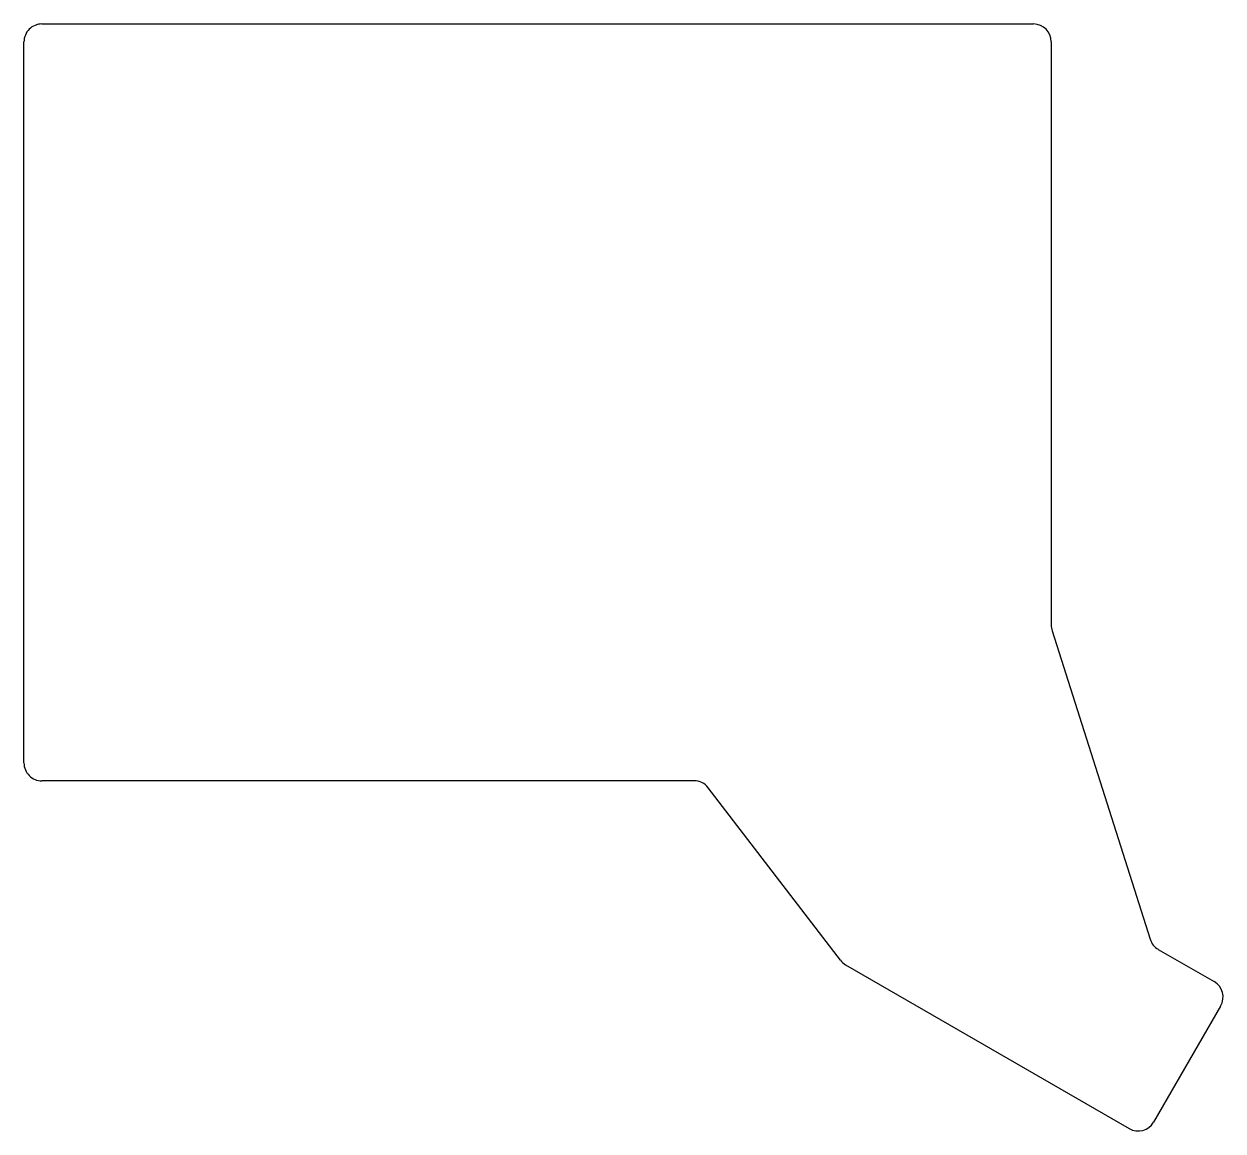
# Model space of a CAD drawing. Header units: millimetres. Extents: x -10 to 124, y -49 to 75.
import ezdxf

# ---------------------------------------------------------------- set-up
doc = ezdxf.new("R2010")
doc.units = ezdxf.units.MM

msp = doc.modelspace()

# ---------------------------------------------------------------- linework, layer by layer
for p, q in [((-8, 75.2), (103, 75.2)), ((-10, -7.5), (-10, 73.2)), ((105, 73.2), (105, 7.91)), ((105.09, 7.3), (116.06, -27.23)), ((28, -9.49), (-8, -9.5)), ((65.01, -9.49), (28, -9.49)), ((81.4, -29.58), (66.6, -10.28)), ((116.97, -28.36), (123.23, -31.97)), ((81.98, -30.1), (113.73, -48.42)), ((123.96, -34.7), (116.46, -47.69))]:
    msp.add_line(p, q)
for centre, start, end in [((-8, 73.2), 89.9975, 180), ((103, 73.2), 0, 89.9975), ((107, 7.91), 180, 197.6243), ((-8, -7.5), 180, 270.0188), ((28, -11.49), 89.9887, 90.0188), ((65.01, -11.49), 37.4727, 89.9887), ((117.97, -26.62), 197.6243, 240), ((82.98, -28.36), 217.4727, 240), ((122.23, -33.7), 330, 60), ((114.73, -46.69), 240, 330)]:
    msp.add_arc(centre, 2, start, end)

doc.saveas('drawing.dxf')
